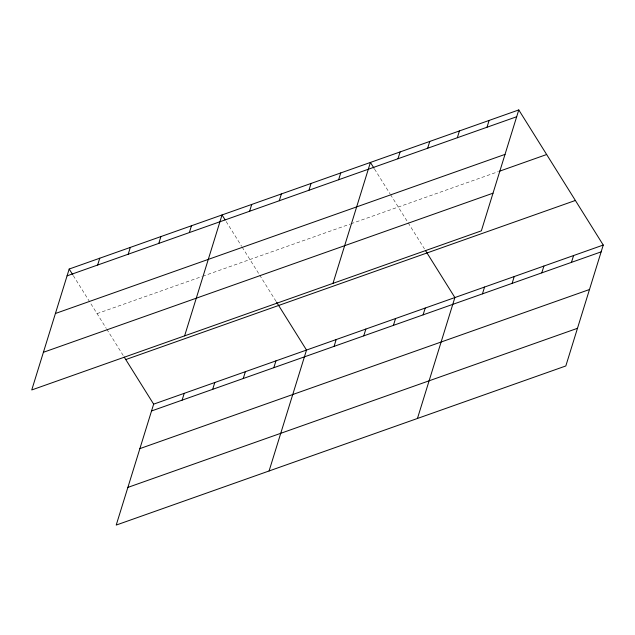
<?xml version="1.0" encoding="UTF-8"?>
<svg xmlns="http://www.w3.org/2000/svg" width="635" height="635" viewBox="0 0 635 635"><rect width="100%" height="100%" fill="white"/><g stroke="black" fill="none" stroke-linecap="round" stroke-linejoin="round"><path stroke-width="0.48" stroke-dasharray="3.17 2.38" d="M97.052 313.626L201.739 276.582M202.668 276.249L350.068 224.091M350.996 223.766L498.435 171.585M374.539 169.045L390.025 193.818M390.541 194.643L424.442 248.864M226.171 221.552L241.657 246.324M242.173 247.15L259.151 274.296M259.659 275.122L276.074 301.371M73.311 275.646L106.283 328.398M106.799 329.216L123.722 356.283"/><path stroke-width="0.95" d="M69.175 269.042L31.75 389.953L481.354 230.846L518.779 109.934L69.175 269.042L72.795 274.82M97.647 265.025L99.751 258.223M128.214 254.206L130.326 247.404M158.79 243.388L160.901 236.585M189.365 232.569L191.468 225.766M124.23 357.108L153.646 404.154L116.221 525.066L565.825 365.958L603.25 245.047L518.779 109.934M184.618 335.859L222.044 214.947L225.139 219.9M182.11 400.145L184.221 393.335M249.611 211.249L251.714 204.446M212.685 389.326L214.789 382.516M279.281 200.747L281.392 193.945M243.261 378.508L245.364 371.697M308.959 190.246L311.063 183.444M273.828 367.689L275.939 360.878M338.63 179.745L340.741 172.942M269.081 470.972L306.514 350.06L276.582 302.189M332.986 283.353L370.411 162.441L374.023 168.219M334.081 346.361L336.185 339.558M397.978 158.742L400.09 151.94M363.752 335.867L365.863 329.057M427.657 148.241L429.76 141.438M393.422 325.366L395.534 318.556M457.327 137.739L459.43 130.937M423.1 314.865L425.204 308.054M486.997 127.238L489.109 120.436M417.449 418.465L454.882 297.553L425.466 250.507M482.449 293.862L484.553 287.052M512.12 283.361L514.231 276.55M541.798 272.859L543.901 266.049M571.468 262.358L573.58 255.548M67.072 275.852L516.676 116.737M55.412 313.499L505.015 154.392M499.364 171.259L546.656 154.519M43.402 352.298L493.006 193.191M125.77 359.569L575.373 200.462M153.646 404.154L603.25 245.047M151.543 410.964L601.147 251.857M139.883 448.62L589.486 289.512M127.873 487.41L577.477 328.303"/></g></svg>
